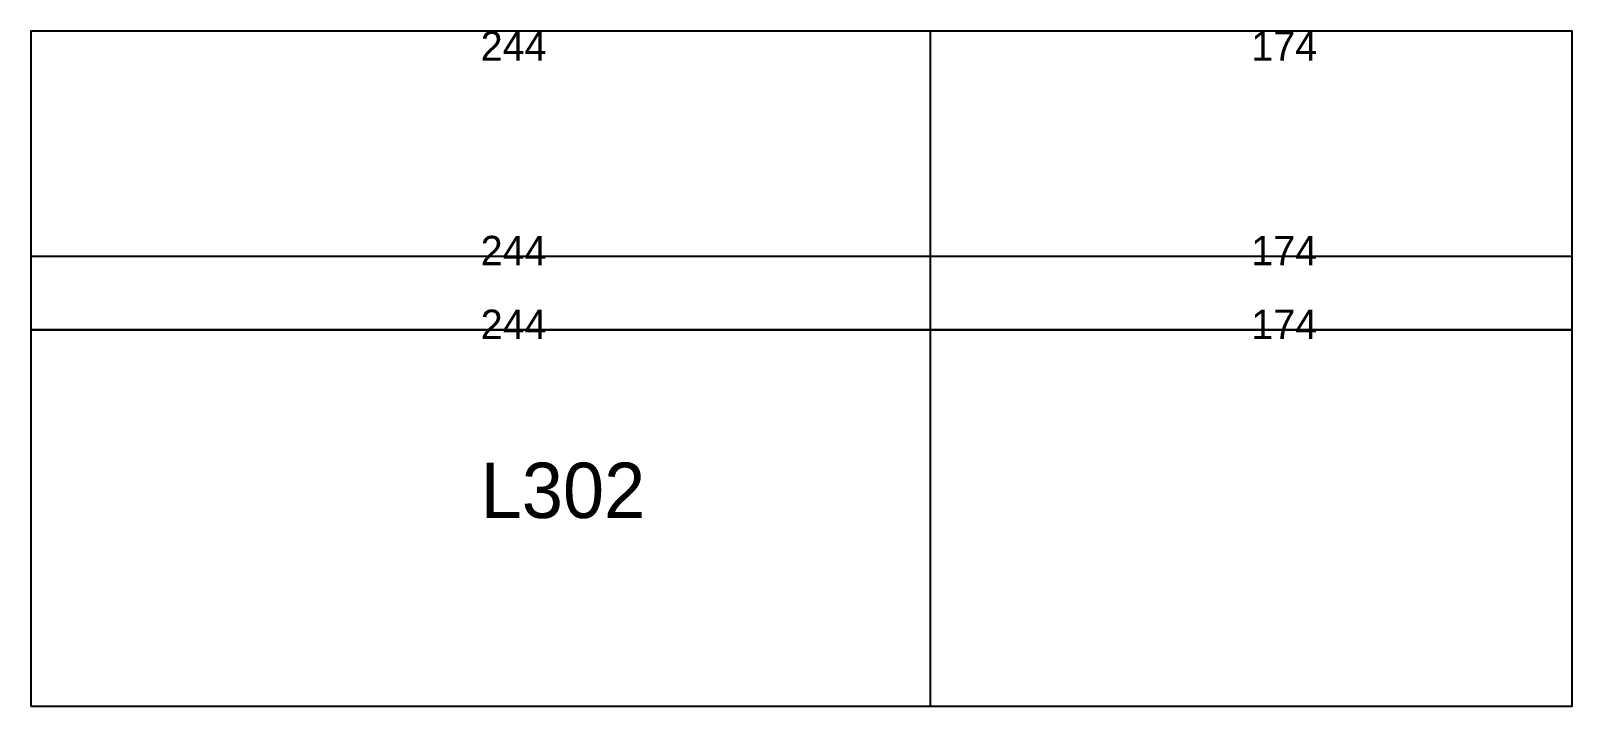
# Model space of a CAD drawing. Extents: x 3167 to 3585, y 2611 to 2794.
import ezdxf

# ---------------------------------------------------------------- set-up
doc = ezdxf.new("R2010")
doc.units = 0
for name, color, linetype in [('3', 3, 'Continuous'), ('4', 4, 'Continuous'), ('Painéis', 200, 'Continuous')]:
    doc.layers.add(name, color=color, linetype=linetype)

msp = doc.modelspace()

# ---------------------------------------------------------------- linework, layer by layer
at = {"layer": '3'}
for p, q in [((3585.07, 2793.94), (3167.07, 2793.94)), ((3167.07, 2793.94), (3167.07, 2610.94)), ((3411.07, 2610.94), (3411.07, 2793.94)), ((3585.07, 2610.94), (3585.07, 2793.94)), ((3167.07, 2712.94), (3585.07, 2712.94)), ((3167.07, 2610.94), (3585.07, 2610.94))]:
    msp.add_line(p, q, dxfattribs=at)
at = {"layer": '3', "lineweight": 25}
msp.add_lwpolyline([(3167.07, 2610.94), (3585.07, 2610.94), (3585.07, 2793.94), (3167.07, 2793.94)], close=True, dxfattribs=at)
at = {"layer": '3'}
for points in [[(3167.07, 2732.94), (3585.07, 2732.94)], [(3585.07, 2712.94), (3167.07, 2712.94)]]:
    msp.add_lwpolyline(points, dxfattribs=at)
at = {"layer": 'Painéis', "lineweight": 18}
for p, q in [((3411.07, 2610.94), (3411.07, 2793.94)), ((3167.07, 2732.94), (3585.07, 2732.94)), ((3167.07, 2712.94), (3585.07, 2712.94))]:
    msp.add_line(p, q, dxfattribs=at)

# ---------------------------------------------------------------- texts
at = {"layer": '4'}
msp.add_text('L302', height=15, dxfattribs=at).set_placement((3289.07, 2661.94))
at = {"layer": 'Painéis'}
for s, p in [('244', (3289.07, 2785.9)), ('174', (3498.07, 2785.9)), ('244', (3289.07, 2730.44)), ('174', (3498.07, 2730.44)), ('244', (3289.07, 2710.44)), ('174', (3498.07, 2710.44))]:
    msp.add_text(s, height=8, dxfattribs=at).set_placement(p)

doc.saveas('drawing.dxf')
